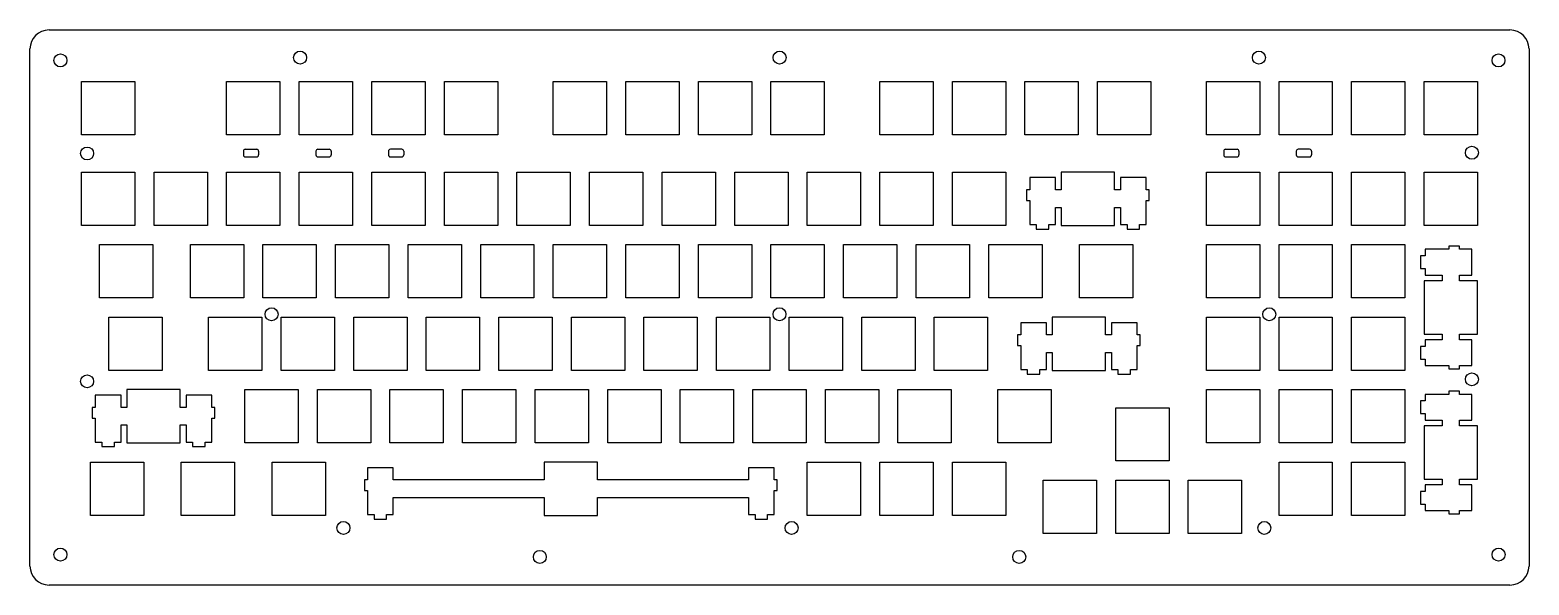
# Model space of a CAD drawing. Header units: millimetres. Extents: x -609 to -215, y -504 to -358.
import ezdxf

# ---------------------------------------------------------------- set-up
doc = ezdxf.new("R2010")
doc.units = ezdxf.units.MM

# ---------------------------------------------------------------- blocks, each defined once
blk = doc.blocks.new('人人www', base_point=(-608.54, -504.02))
at = {"color": 7, "linetype": 'Continuous'}
for p, q in [((-603.54, -358.19), (-220.07, -358.19)), ((-608.54, -499.02), (-608.54, -363.19)), ((-215.07, -363.19), (-215.07, -499.02)), ((-552.04, -389.53), (-549.04, -389.53)), ((-532.99, -389.53), (-529.99, -389.53)), ((-510.94, -389.53), (-513.94, -389.53)), ((-294.71, -389.53), (-291.71, -389.53)), ((-272.66, -389.53), (-275.66, -389.53)), ((-552.54, -390.03), (-552.54, -391.03)), ((-552.04, -391.53), (-549.04, -391.53)), ((-548.54, -390.03), (-548.54, -391.03)), ((-533.49, -390.03), (-533.49, -391.03)), ((-532.99, -391.53), (-529.99, -391.53)), ((-529.49, -390.03), (-529.49, -391.03)), ((-514.44, -390.03), (-514.44, -391.03)), ((-513.94, -391.53), (-510.94, -391.53)), ((-510.44, -390.03), (-510.44, -391.03)), ((-295.21, -390.03), (-295.21, -391.03)), ((-294.71, -391.53), (-291.71, -391.53)), ((-291.21, -390.03), (-291.21, -391.03)), ((-276.16, -390.03), (-276.16, -391.03)), ((-275.66, -391.53), (-272.66, -391.53)), ((-272.16, -390.03), (-272.16, -391.03)), ((-220.07, -504.02), (-603.54, -504.02))]:
    blk.add_line(p, q, dxfattribs=at)
at = {"color": 0}
for p, q in [((-595.02, -371.71), (-581.02, -371.71)), ((-595.02, -385.71), (-595.02, -371.71)), ((-581.02, -371.71), (-581.02, -385.71)), ((-556.92, -371.71), (-542.92, -371.71)), ((-556.92, -385.71), (-556.92, -371.71)), ((-542.92, -371.71), (-542.92, -385.71)), ((-537.87, -371.71), (-523.87, -371.71)), ((-537.87, -385.71), (-537.87, -371.71)), ((-523.87, -371.71), (-523.87, -385.71)), ((-518.82, -371.71), (-504.82, -371.71)), ((-518.82, -385.71), (-518.82, -371.71)), ((-504.82, -371.71), (-504.82, -385.71)), ((-499.77, -371.71), (-485.77, -371.71)), ((-499.77, -385.71), (-499.77, -371.71)), ((-485.77, -371.71), (-485.77, -385.71)), ((-471.19, -371.71), (-457.2, -371.71)), ((-471.19, -385.71), (-471.19, -371.71)), ((-457.2, -371.71), (-457.2, -385.71)), ((-452.14, -371.71), (-438.15, -371.71)), ((-452.14, -385.71), (-452.14, -371.71)), ((-438.15, -371.71), (-438.15, -385.71)), ((-433.09, -371.71), (-419.1, -371.71)), ((-433.09, -385.71), (-433.09, -371.71)), ((-419.1, -371.71), (-419.1, -385.71)), ((-414.04, -371.71), (-400.05, -371.71)), ((-414.04, -385.71), (-414.04, -371.71)), ((-400.05, -371.71), (-400.05, -385.71)), ((-385.47, -371.71), (-371.47, -371.71)), ((-385.47, -385.71), (-385.47, -371.71)), ((-371.47, -371.71), (-371.47, -385.71)), ((-366.42, -371.71), (-352.42, -371.71)), ((-366.42, -385.71), (-366.42, -371.71)), ((-352.42, -371.71), (-352.42, -385.71)), ((-347.37, -371.71), (-333.37, -371.71)), ((-347.37, -385.71), (-347.37, -371.71)), ((-333.37, -371.71), (-333.37, -385.71)), ((-328.32, -371.71), (-314.32, -371.71)), ((-328.32, -385.71), (-328.32, -371.71)), ((-314.32, -371.71), (-314.32, -385.71)), ((-299.74, -371.71), (-285.75, -371.71)), ((-299.74, -385.71), (-299.74, -371.71)), ((-285.75, -371.71), (-285.75, -385.71)), ((-280.69, -371.71), (-266.7, -371.71)), ((-280.69, -385.71), (-280.69, -371.71)), ((-266.7, -371.71), (-266.7, -385.71)), ((-261.64, -371.71), (-247.65, -371.71)), ((-261.64, -385.71), (-261.64, -371.71)), ((-247.65, -371.71), (-247.65, -385.71)), ((-242.59, -371.71), (-228.6, -371.71)), ((-242.59, -385.71), (-242.59, -371.71)), ((-228.6, -371.71), (-228.6, -385.71)), ((-581.02, -385.71), (-595.02, -385.71)), ((-542.92, -385.71), (-556.92, -385.71)), ((-523.87, -385.71), (-537.87, -385.71)), ((-504.82, -385.71), (-518.82, -385.71)), ((-485.77, -385.71), (-499.77, -385.71)), ((-457.2, -385.71), (-471.19, -385.71)), ((-438.15, -385.71), (-452.14, -385.71)), ((-419.1, -385.71), (-433.09, -385.71)), ((-400.05, -385.71), (-414.04, -385.71)), ((-371.47, -385.71), (-385.47, -385.71)), ((-352.42, -385.71), (-366.42, -385.71)), ((-333.37, -385.71), (-347.37, -385.71)), ((-314.32, -385.71), (-328.32, -385.71)), ((-285.75, -385.71), (-299.74, -385.71)), ((-266.7, -385.71), (-280.69, -385.71)), ((-247.65, -385.71), (-261.64, -385.71)), ((-228.6, -385.71), (-242.59, -385.71)), ((-595.02, -409.52), (-595.02, -395.52)), ((-595.02, -395.52), (-581.02, -395.52)), ((-581.02, -395.52), (-581.02, -409.52)), ((-575.97, -409.52), (-575.97, -395.52)), ((-575.97, -395.52), (-561.97, -395.52)), ((-561.97, -395.52), (-561.97, -409.52)), ((-556.92, -409.52), (-556.92, -395.52)), ((-556.92, -395.52), (-542.92, -395.52)), ((-542.92, -395.52), (-542.92, -409.52)), ((-537.87, -409.52), (-537.87, -395.52)), ((-537.87, -395.52), (-523.87, -395.52)), ((-523.87, -395.52), (-523.87, -409.52)), ((-518.82, -395.52), (-504.82, -395.52)), ((-518.82, -409.52), (-518.82, -395.52)), ((-504.82, -395.52), (-504.82, -409.52)), ((-499.77, -409.52), (-499.77, -395.52)), ((-499.77, -395.52), (-485.77, -395.52)), ((-485.77, -395.52), (-485.77, -409.52)), ((-480.72, -409.52), (-480.72, -395.52)), ((-480.72, -395.52), (-466.72, -395.52)), ((-466.72, -395.52), (-466.72, -409.52)), ((-461.67, -409.52), (-461.67, -395.52)), ((-461.67, -395.52), (-447.67, -395.52)), ((-447.67, -395.52), (-447.67, -409.52)), ((-442.62, -409.52), (-442.62, -395.52)), ((-442.62, -395.52), (-428.62, -395.52)), ((-428.62, -395.52), (-428.62, -409.52)), ((-423.57, -395.52), (-409.57, -395.52)), ((-423.57, -409.52), (-423.57, -395.52)), ((-409.57, -395.52), (-409.57, -409.52)), ((-404.52, -409.52), (-404.52, -395.52)), ((-404.52, -395.52), (-390.52, -395.52)), ((-390.52, -395.52), (-390.52, -409.52)), ((-385.47, -409.52), (-385.47, -395.52)), ((-385.47, -395.52), (-371.47, -395.52)), ((-371.47, -395.52), (-371.47, -409.52)), ((-366.42, -409.52), (-366.42, -395.52)), ((-366.42, -395.52), (-352.42, -395.52)), ((-352.42, -395.52), (-352.42, -409.52)), ((-346.12, -396.99), (-346.12, -400.22)), ((-339.37, -396.99), (-346.12, -396.99)), ((-339.37, -400.22), (-339.37, -396.99)), ((-323.85, -395.52), (-337.84, -395.52)), ((-337.84, -395.52), (-337.84, -400.22)), ((-323.85, -400.22), (-323.85, -395.52)), ((-322.32, -396.99), (-322.32, -400.22)), ((-315.57, -396.99), (-322.32, -396.99)), ((-315.57, -400.22), (-315.57, -396.99)), ((-299.74, -409.52), (-299.74, -395.52)), ((-299.74, -395.52), (-285.75, -395.52)), ((-285.75, -395.52), (-285.75, -409.52)), ((-280.69, -409.52), (-280.69, -395.52)), ((-280.69, -395.52), (-266.7, -395.52)), ((-266.7, -395.52), (-266.7, -409.52)), ((-261.64, -409.52), (-261.64, -395.52)), ((-261.64, -395.52), (-247.65, -395.52)), ((-247.65, -395.52), (-247.65, -409.52)), ((-242.59, -409.52), (-242.59, -395.52)), ((-242.59, -395.52), (-228.6, -395.52)), ((-228.6, -395.52), (-228.6, -409.52)), ((-346.12, -400.22), (-346.95, -400.22)), ((-346.95, -400.22), (-346.95, -403.02)), ((-337.84, -400.22), (-339.37, -400.22)), ((-322.32, -400.22), (-323.85, -400.22)), ((-314.74, -400.22), (-315.57, -400.22)), ((-314.74, -403.02), (-314.74, -400.22)), ((-346.95, -403.02), (-346.12, -403.02)), ((-346.12, -403.02), (-346.12, -409.29)), ((-339.37, -409.29), (-339.37, -404.82)), ((-339.37, -404.82), (-337.84, -404.82)), ((-337.84, -404.82), (-337.84, -409.52)), ((-323.85, -409.52), (-323.85, -404.82)), ((-323.85, -404.82), (-322.32, -404.82)), ((-322.32, -404.82), (-322.32, -409.29)), ((-315.57, -409.29), (-315.57, -403.02)), ((-315.57, -403.02), (-314.74, -403.02)), ((-581.02, -409.52), (-595.02, -409.52)), ((-561.97, -409.52), (-575.97, -409.52)), ((-542.92, -409.52), (-556.92, -409.52)), ((-523.87, -409.52), (-537.87, -409.52)), ((-504.82, -409.52), (-518.82, -409.52)), ((-485.77, -409.52), (-499.77, -409.52)), ((-466.72, -409.52), (-480.72, -409.52)), ((-447.67, -409.52), (-461.67, -409.52)), ((-428.62, -409.52), (-442.62, -409.52)), ((-409.57, -409.52), (-423.57, -409.52)), ((-390.52, -409.52), (-404.52, -409.52)), ((-371.47, -409.52), (-385.47, -409.52)), ((-352.42, -409.52), (-366.42, -409.52)), ((-346.12, -409.29), (-344.4, -409.29)), ((-344.4, -409.29), (-344.4, -410.49)), ((-344.4, -410.49), (-341.1, -410.49)), ((-341.1, -410.49), (-341.1, -409.29)), ((-341.1, -409.29), (-339.37, -409.29)), ((-337.84, -409.52), (-323.85, -409.52)), ((-322.32, -409.29), (-320.59, -409.29)), ((-320.59, -409.29), (-320.59, -410.49)), ((-320.59, -410.49), (-317.3, -410.49)), ((-317.3, -409.29), (-315.57, -409.29)), ((-317.3, -410.49), (-317.3, -409.29)), ((-285.75, -409.52), (-299.74, -409.52)), ((-266.7, -409.52), (-280.69, -409.52)), ((-247.65, -409.52), (-261.64, -409.52)), ((-228.6, -409.52), (-242.59, -409.52)), ((-590.26, -414.57), (-576.26, -414.57)), ((-590.26, -428.57), (-590.26, -414.57)), ((-576.26, -414.57), (-576.26, -428.57)), ((-566.45, -414.57), (-552.45, -414.57)), ((-566.45, -428.57), (-566.45, -414.57)), ((-552.45, -414.57), (-552.45, -428.57)), ((-547.4, -414.57), (-533.4, -414.57)), ((-547.4, -428.57), (-547.4, -414.57)), ((-533.4, -414.57), (-533.4, -428.57)), ((-528.35, -414.57), (-514.35, -414.57)), ((-528.35, -428.57), (-528.35, -414.57)), ((-514.35, -414.57), (-514.35, -428.57)), ((-509.3, -414.57), (-495.3, -414.57)), ((-509.3, -428.57), (-509.3, -414.57)), ((-495.3, -414.57), (-495.3, -428.57)), ((-490.24, -414.57), (-476.25, -414.57)), ((-490.24, -428.57), (-490.24, -414.57)), ((-476.25, -414.57), (-476.25, -428.57)), ((-471.19, -414.57), (-457.2, -414.57)), ((-471.19, -428.57), (-471.19, -414.57)), ((-457.2, -414.57), (-457.2, -428.57)), ((-452.14, -428.57), (-452.14, -414.57)), ((-452.14, -414.57), (-438.15, -414.57)), ((-438.15, -414.57), (-438.15, -428.57)), ((-433.09, -414.57), (-419.1, -414.57)), ((-433.09, -428.57), (-433.09, -414.57)), ((-419.1, -414.57), (-419.1, -428.57)), ((-414.04, -414.57), (-400.05, -414.57)), ((-414.04, -428.57), (-414.04, -414.57)), ((-400.05, -414.57), (-400.05, -428.57)), ((-394.99, -428.57), (-394.99, -414.57)), ((-394.99, -414.57), (-381, -414.57)), ((-381, -414.57), (-381, -428.57)), ((-375.94, -414.57), (-361.95, -414.57)), ((-375.94, -428.57), (-375.94, -414.57)), ((-361.95, -414.57), (-361.95, -428.57)), ((-356.89, -414.57), (-342.9, -414.57)), ((-356.89, -428.57), (-356.89, -414.57)), ((-342.9, -414.57), (-342.9, -428.57)), ((-333.08, -428.57), (-333.08, -414.57)), ((-333.08, -414.57), (-319.08, -414.57)), ((-319.08, -414.57), (-319.08, -428.57)), ((-299.74, -414.57), (-285.75, -414.57)), ((-299.74, -428.57), (-299.74, -414.57)), ((-285.75, -414.57), (-285.75, -428.57)), ((-280.69, -428.57), (-280.69, -414.57)), ((-280.69, -414.57), (-266.7, -414.57)), ((-266.7, -414.57), (-266.7, -428.57)), ((-261.64, -414.57), (-247.65, -414.57)), ((-261.64, -428.57), (-261.64, -414.57)), ((-247.65, -414.57), (-247.65, -428.57)), ((-236.1, -415.82), (-242.36, -415.82)), ((-242.36, -415.82), (-242.36, -417.55)), ((-233.29, -415), (-236.1, -415)), ((-236.1, -415), (-236.1, -415.82)), ((-233.29, -415.82), (-233.29, -415)), ((-230.06, -415.82), (-233.29, -415.82)), ((-230.06, -422.57), (-230.06, -415.82)), ((-242.36, -417.55), (-243.56, -417.55)), ((-243.56, -417.55), (-243.56, -420.85)), ((-243.56, -420.85), (-242.36, -420.85)), ((-242.36, -420.85), (-242.36, -422.57)), ((-237.89, -424.1), (-242.59, -424.1)), ((-242.59, -424.1), (-242.59, -438.1)), ((-242.36, -422.57), (-237.89, -422.57)), ((-237.89, -422.57), (-237.89, -424.1)), ((-233.29, -422.57), (-230.06, -422.57)), ((-233.29, -424.1), (-233.29, -422.57)), ((-228.6, -424.1), (-233.29, -424.1)), ((-228.6, -438.1), (-228.6, -424.1)), ((-576.26, -428.57), (-590.26, -428.57)), ((-552.45, -428.57), (-566.45, -428.57)), ((-533.4, -428.57), (-547.4, -428.57)), ((-514.35, -428.57), (-528.35, -428.57)), ((-495.3, -428.57), (-509.3, -428.57)), ((-476.25, -428.57), (-490.24, -428.57)), ((-457.2, -428.57), (-471.19, -428.57)), ((-438.15, -428.57), (-452.14, -428.57)), ((-419.1, -428.57), (-433.09, -428.57)), ((-400.05, -428.57), (-414.04, -428.57)), ((-381, -428.57), (-394.99, -428.57)), ((-361.95, -428.57), (-375.94, -428.57)), ((-342.9, -428.57), (-356.89, -428.57)), ((-319.08, -428.57), (-333.08, -428.57)), ((-285.75, -428.57), (-299.74, -428.57)), ((-266.7, -428.57), (-280.69, -428.57)), ((-247.65, -428.57), (-261.64, -428.57)), ((-587.88, -447.62), (-587.88, -433.62)), ((-587.88, -433.62), (-573.88, -433.62)), ((-573.88, -433.62), (-573.88, -447.62)), ((-561.68, -433.62), (-547.68, -433.62)), ((-561.68, -447.62), (-561.68, -433.62)), ((-547.68, -433.62), (-547.68, -447.62)), ((-542.63, -433.62), (-528.63, -433.62)), ((-542.63, -447.62), (-542.63, -433.62)), ((-528.63, -433.62), (-528.63, -447.62)), ((-523.58, -433.62), (-509.58, -433.62)), ((-523.58, -447.62), (-523.58, -433.62)), ((-509.58, -433.62), (-509.58, -447.62)), ((-504.53, -447.62), (-504.53, -433.62)), ((-504.53, -433.62), (-490.53, -433.62)), ((-490.53, -433.62), (-490.53, -447.62)), ((-485.48, -447.62), (-485.48, -433.62)), ((-485.48, -433.62), (-471.48, -433.62)), ((-471.48, -433.62), (-471.48, -447.62)), ((-466.43, -433.62), (-452.43, -433.62)), ((-466.43, -447.62), (-466.43, -433.62)), ((-452.43, -433.62), (-452.43, -447.62)), ((-447.38, -433.62), (-433.38, -433.62)), ((-447.38, -447.62), (-447.38, -433.62)), ((-433.38, -433.62), (-433.38, -447.62)), ((-428.33, -447.62), (-428.33, -433.62)), ((-428.33, -433.62), (-414.33, -433.62)), ((-414.33, -433.62), (-414.33, -447.62)), ((-409.28, -447.62), (-409.28, -433.62)), ((-409.28, -433.62), (-395.28, -433.62)), ((-395.28, -433.62), (-395.28, -447.62)), ((-390.23, -447.62), (-390.23, -433.62)), ((-390.23, -433.62), (-376.23, -433.62)), ((-376.23, -433.62), (-376.23, -447.62)), ((-371.18, -433.62), (-357.18, -433.62)), ((-371.18, -447.62), (-371.18, -433.62)), ((-357.18, -433.62), (-357.18, -447.62)), ((-348.5, -435.09), (-348.5, -438.32)), ((-341.75, -435.09), (-348.5, -435.09)), ((-341.75, -438.32), (-341.75, -435.09)), ((-326.23, -433.62), (-340.23, -433.62)), ((-340.23, -433.62), (-340.23, -438.32)), ((-326.23, -438.32), (-326.23, -433.62)), ((-324.7, -435.09), (-324.7, -438.32)), ((-317.95, -435.09), (-324.7, -435.09)), ((-317.95, -438.32), (-317.95, -435.09)), ((-299.74, -433.62), (-285.75, -433.62)), ((-299.74, -447.62), (-299.74, -433.62)), ((-285.75, -433.62), (-285.75, -447.62)), ((-280.69, -447.62), (-280.69, -433.62)), ((-280.69, -433.62), (-266.7, -433.62)), ((-266.7, -433.62), (-266.7, -447.62)), ((-261.64, -447.62), (-261.64, -433.62)), ((-261.64, -433.62), (-247.65, -433.62)), ((-247.65, -433.62), (-247.65, -447.62)), ((-349.33, -438.32), (-349.33, -441.12)), ((-348.5, -438.32), (-349.33, -438.32)), ((-340.23, -438.32), (-341.75, -438.32)), ((-324.7, -438.32), (-326.23, -438.32)), ((-317.13, -438.32), (-317.95, -438.32)), ((-317.13, -441.12), (-317.13, -438.32)), ((-242.59, -438.1), (-237.89, -438.1)), ((-237.89, -439.62), (-242.36, -439.62)), ((-242.36, -439.62), (-242.36, -441.35)), ((-237.89, -438.1), (-237.89, -439.62)), ((-233.29, -439.62), (-233.29, -438.1)), ((-233.29, -438.1), (-228.6, -438.1)), ((-230.06, -439.62), (-233.29, -439.62)), ((-230.06, -446.37), (-230.06, -439.62)), ((-349.33, -441.12), (-348.5, -441.12)), ((-348.5, -441.12), (-348.5, -447.39)), ((-341.75, -447.39), (-341.75, -442.92)), ((-341.75, -442.92), (-340.23, -442.92)), ((-340.23, -442.92), (-340.23, -447.62)), ((-326.23, -442.92), (-324.7, -442.92)), ((-326.23, -447.62), (-326.23, -442.92)), ((-324.7, -442.92), (-324.7, -447.39)), ((-317.95, -447.39), (-317.95, -441.12)), ((-317.95, -441.12), (-317.13, -441.12)), ((-242.36, -441.35), (-243.56, -441.35)), ((-243.56, -441.35), (-243.56, -444.65)), ((-573.88, -447.62), (-587.88, -447.62)), ((-547.68, -447.62), (-561.68, -447.62)), ((-528.63, -447.62), (-542.63, -447.62)), ((-509.58, -447.62), (-523.58, -447.62)), ((-490.53, -447.62), (-504.53, -447.62)), ((-471.48, -447.62), (-485.48, -447.62)), ((-452.43, -447.62), (-466.43, -447.62)), ((-433.38, -447.62), (-447.38, -447.62)), ((-414.33, -447.62), (-428.33, -447.62)), ((-395.28, -447.62), (-409.28, -447.62)), ((-376.23, -447.62), (-390.23, -447.62)), ((-357.18, -447.62), (-371.18, -447.62)), ((-348.5, -447.39), (-346.78, -447.39)), ((-346.78, -447.39), (-346.78, -448.59)), ((-343.48, -448.59), (-343.48, -447.39)), ((-343.48, -447.39), (-341.75, -447.39)), ((-340.23, -447.62), (-326.23, -447.62)), ((-324.7, -447.39), (-322.98, -447.39)), ((-322.98, -447.39), (-322.98, -448.59)), ((-319.68, -448.59), (-319.68, -447.39)), ((-319.68, -447.39), (-317.95, -447.39)), ((-285.75, -447.62), (-299.74, -447.62)), ((-266.7, -447.62), (-280.69, -447.62)), ((-247.65, -447.62), (-261.64, -447.62)), ((-243.56, -444.65), (-242.36, -444.65)), ((-242.36, -444.65), (-242.36, -446.37)), ((-242.36, -446.37), (-236.1, -446.37)), ((-236.1, -446.37), (-236.1, -447.2)), ((-236.1, -447.2), (-233.29, -447.2)), ((-233.29, -446.37), (-230.06, -446.37)), ((-233.29, -447.2), (-233.29, -446.37)), ((-346.78, -448.59), (-343.48, -448.59)), ((-322.98, -448.59), (-319.68, -448.59)), ((-591.39, -454.14), (-591.39, -457.37)), ((-584.64, -454.14), (-591.39, -454.14)), ((-584.64, -457.37), (-584.64, -454.14)), ((-583.11, -452.67), (-583.11, -457.37)), ((-569.11, -452.67), (-583.11, -452.67)), ((-569.11, -457.37), (-569.11, -452.67)), ((-567.59, -454.14), (-567.59, -457.37)), ((-560.84, -454.14), (-567.59, -454.14)), ((-560.84, -457.37), (-560.84, -454.14)), ((-552.16, -466.67), (-552.16, -452.67)), ((-552.16, -452.67), (-538.16, -452.67)), ((-538.16, -452.67), (-538.16, -466.67)), ((-533.11, -466.67), (-533.11, -452.67)), ((-533.11, -452.67), (-519.11, -452.67)), ((-519.11, -452.67), (-519.11, -466.67)), ((-514.06, -452.67), (-500.06, -452.67)), ((-514.06, -466.67), (-514.06, -452.67)), ((-500.06, -452.67), (-500.06, -466.67)), ((-495.01, -466.67), (-495.01, -452.67)), ((-495.01, -452.67), (-481.01, -452.67)), ((-481.01, -452.67), (-481.01, -466.67)), ((-475.96, -466.67), (-475.96, -452.67)), ((-475.96, -452.67), (-461.96, -452.67)), ((-461.96, -452.67), (-461.96, -466.67)), ((-456.91, -466.67), (-456.91, -452.67)), ((-456.91, -452.67), (-442.91, -452.67)), ((-442.91, -452.67), (-442.91, -466.67)), ((-437.86, -466.67), (-437.86, -452.67)), ((-437.86, -452.67), (-423.86, -452.67)), ((-423.86, -452.67), (-423.86, -466.67)), ((-418.81, -452.67), (-404.81, -452.67)), ((-418.81, -466.67), (-418.81, -452.67)), ((-404.81, -452.67), (-404.81, -466.67)), ((-399.76, -466.67), (-399.76, -452.67)), ((-399.76, -452.67), (-385.76, -452.67)), ((-385.76, -452.67), (-385.76, -466.67)), ((-380.71, -466.67), (-380.71, -452.67)), ((-380.71, -452.67), (-366.71, -452.67)), ((-366.71, -452.67), (-366.71, -466.67)), ((-354.51, -466.67), (-354.51, -452.67)), ((-354.51, -452.67), (-340.51, -452.67)), ((-340.51, -452.67), (-340.51, -466.67)), ((-299.74, -466.67), (-299.74, -452.67)), ((-299.74, -452.67), (-285.75, -452.67)), ((-285.75, -452.67), (-285.75, -466.67)), ((-280.69, -466.67), (-280.69, -452.67)), ((-280.69, -452.67), (-266.7, -452.67)), ((-266.7, -452.67), (-266.7, -466.67)), ((-261.64, -466.67), (-261.64, -452.67)), ((-261.64, -452.67), (-247.65, -452.67)), ((-247.65, -452.67), (-247.65, -466.67)), ((-243.56, -455.65), (-243.56, -458.95)), ((-242.36, -455.65), (-243.56, -455.65)), ((-242.36, -453.92), (-242.36, -455.65)), ((-236.1, -453.92), (-242.36, -453.92)), ((-233.29, -453.1), (-236.1, -453.1)), ((-236.1, -453.1), (-236.1, -453.92)), ((-233.29, -453.92), (-233.29, -453.1)), ((-230.06, -453.92), (-233.29, -453.92)), ((-230.06, -460.67), (-230.06, -453.92)), ((-591.39, -457.37), (-592.21, -457.37)), ((-592.21, -457.37), (-592.21, -460.17)), ((-592.21, -460.17), (-591.39, -460.17)), ((-591.39, -460.17), (-591.39, -466.44)), ((-583.11, -457.37), (-584.64, -457.37)), ((-567.59, -457.37), (-569.11, -457.37)), ((-560.01, -457.37), (-560.84, -457.37)), ((-560.84, -466.44), (-560.84, -460.17)), ((-560.84, -460.17), (-560.01, -460.17)), ((-560.01, -460.17), (-560.01, -457.37)), ((-323.56, -457.44), (-309.56, -457.44)), ((-323.56, -471.43), (-323.56, -457.44)), ((-309.56, -457.44), (-309.56, -471.43)), ((-243.56, -458.95), (-242.36, -458.95)), ((-242.36, -458.95), (-242.36, -460.67)), ((-584.64, -461.97), (-583.11, -461.97)), ((-584.64, -466.44), (-584.64, -461.97)), ((-583.11, -461.97), (-583.11, -466.67)), ((-569.11, -466.67), (-569.11, -461.97)), ((-569.11, -461.97), (-567.59, -461.97)), ((-567.59, -461.97), (-567.59, -466.44)), ((-237.89, -462.2), (-242.59, -462.2)), ((-242.59, -462.2), (-242.59, -476.2)), ((-242.36, -460.67), (-237.89, -460.67)), ((-237.89, -460.67), (-237.89, -462.2)), ((-233.29, -462.2), (-233.29, -460.67)), ((-233.29, -460.67), (-230.06, -460.67)), ((-228.6, -462.2), (-233.29, -462.2)), ((-228.6, -476.2), (-228.6, -462.2)), ((-591.39, -466.44), (-589.66, -466.44)), ((-589.66, -466.44), (-589.66, -467.64)), ((-589.66, -467.64), (-586.36, -467.64)), ((-586.36, -467.64), (-586.36, -466.44)), ((-586.36, -466.44), (-584.64, -466.44)), ((-583.11, -466.67), (-569.11, -466.67)), ((-567.59, -466.44), (-565.87, -466.44)), ((-565.87, -466.44), (-565.87, -467.64)), ((-565.87, -467.64), (-562.56, -467.64)), ((-562.56, -467.64), (-562.56, -466.44)), ((-562.56, -466.44), (-560.84, -466.44)), ((-538.16, -466.67), (-552.16, -466.67)), ((-519.11, -466.67), (-533.11, -466.67)), ((-500.06, -466.67), (-514.06, -466.67)), ((-481.01, -466.67), (-495.01, -466.67)), ((-461.96, -466.67), (-475.96, -466.67)), ((-442.91, -466.67), (-456.91, -466.67)), ((-423.86, -466.67), (-437.86, -466.67)), ((-404.81, -466.67), (-418.81, -466.67)), ((-385.76, -466.67), (-399.76, -466.67)), ((-366.71, -466.67), (-380.71, -466.67)), ((-340.51, -466.67), (-354.51, -466.67)), ((-285.75, -466.67), (-299.74, -466.67)), ((-266.7, -466.67), (-280.69, -466.67)), ((-247.65, -466.67), (-261.64, -466.67)), ((-592.64, -471.72), (-578.64, -471.72)), ((-592.64, -485.72), (-592.64, -471.72)), ((-578.64, -471.72), (-578.64, -485.72)), ((-568.83, -471.72), (-554.83, -471.72)), ((-568.83, -485.72), (-568.83, -471.72)), ((-554.83, -471.72), (-554.83, -485.72)), ((-545.01, -471.72), (-531.01, -471.72)), ((-545.01, -485.72), (-545.01, -471.72)), ((-531.01, -471.72), (-531.01, -485.72)), ((-459.58, -471.72), (-473.58, -471.72)), ((-473.58, -471.72), (-473.58, -476.42)), ((-459.58, -476.42), (-459.58, -471.72)), ((-404.52, -485.72), (-404.52, -471.72)), ((-404.52, -471.72), (-390.52, -471.72)), ((-390.52, -471.72), (-390.52, -485.72)), ((-385.47, -471.72), (-371.47, -471.72)), ((-385.47, -485.72), (-385.47, -471.72)), ((-371.47, -471.72), (-371.47, -485.72)), ((-366.42, -471.72), (-352.42, -471.72)), ((-366.42, -485.72), (-366.42, -471.72)), ((-352.42, -471.72), (-352.42, -485.72)), ((-309.56, -471.43), (-323.56, -471.43)), ((-280.69, -485.72), (-280.69, -471.72)), ((-280.69, -471.72), (-266.7, -471.72)), ((-266.7, -471.72), (-266.7, -485.72)), ((-261.64, -471.72), (-247.65, -471.72)), ((-261.64, -485.72), (-261.64, -471.72)), ((-247.65, -471.72), (-247.65, -485.72)), ((-519.95, -473.19), (-519.95, -476.42)), ((-513.2, -473.19), (-519.95, -473.19)), ((-513.2, -476.42), (-513.2, -473.19)), ((-413.2, -473.19), (-419.95, -473.19)), ((-419.95, -473.19), (-419.95, -476.42)), ((-413.2, -476.42), (-413.2, -473.19)), ((-520.78, -476.42), (-520.78, -479.22)), ((-519.95, -476.42), (-520.78, -476.42)), ((-520.78, -479.22), (-519.95, -479.22)), ((-519.95, -479.22), (-519.95, -485.49)), ((-473.58, -476.42), (-513.2, -476.42)), ((-419.95, -476.42), (-459.58, -476.42)), ((-412.38, -476.42), (-413.2, -476.42)), ((-413.2, -485.49), (-413.2, -479.22)), ((-413.2, -479.22), (-412.38, -479.22)), ((-412.38, -479.22), (-412.38, -476.42)), ((-342.61, -476.49), (-328.61, -476.49)), ((-342.61, -490.48), (-342.61, -476.49)), ((-328.61, -476.49), (-328.61, -490.48)), ((-323.56, -476.49), (-309.56, -476.49)), ((-323.56, -490.48), (-323.56, -476.49)), ((-309.56, -476.49), (-309.56, -490.48)), ((-304.51, -476.49), (-290.51, -476.49)), ((-304.51, -490.48), (-304.51, -476.49)), ((-290.51, -476.49), (-290.51, -490.48)), ((-242.36, -479.45), (-243.56, -479.45)), ((-243.56, -479.45), (-243.56, -482.75)), ((-242.59, -476.2), (-237.89, -476.2)), ((-237.89, -477.72), (-242.36, -477.72)), ((-242.36, -477.72), (-242.36, -479.45)), ((-237.89, -476.2), (-237.89, -477.72)), ((-233.29, -476.2), (-228.6, -476.2)), ((-233.29, -477.72), (-233.29, -476.2)), ((-230.06, -477.72), (-233.29, -477.72)), ((-230.06, -484.47), (-230.06, -477.72)), ((-513.2, -481.02), (-473.58, -481.02)), ((-513.2, -485.49), (-513.2, -481.02)), ((-473.58, -481.02), (-473.58, -485.72)), ((-459.58, -481.02), (-419.95, -481.02)), ((-459.58, -485.72), (-459.58, -481.02)), ((-419.95, -481.02), (-419.95, -485.49)), ((-243.56, -482.75), (-242.36, -482.75)), ((-242.36, -482.75), (-242.36, -484.47)), ((-578.64, -485.72), (-592.64, -485.72)), ((-554.83, -485.72), (-568.83, -485.72)), ((-531.01, -485.72), (-545.01, -485.72)), ((-519.95, -485.49), (-518.23, -485.49)), ((-518.23, -485.49), (-518.23, -486.69)), ((-518.23, -486.69), (-514.93, -486.69)), ((-514.93, -486.69), (-514.93, -485.49)), ((-514.93, -485.49), (-513.2, -485.49)), ((-473.58, -485.72), (-459.58, -485.72)), ((-419.95, -485.49), (-418.23, -485.49)), ((-418.23, -485.49), (-418.23, -486.69)), ((-418.23, -486.69), (-414.93, -486.69)), ((-414.93, -486.69), (-414.93, -485.49)), ((-414.93, -485.49), (-413.2, -485.49)), ((-390.52, -485.72), (-404.52, -485.72)), ((-371.47, -485.72), (-385.47, -485.72)), ((-352.42, -485.72), (-366.42, -485.72)), ((-266.7, -485.72), (-280.69, -485.72)), ((-247.65, -485.72), (-261.64, -485.72)), ((-242.36, -484.47), (-236.1, -484.47)), ((-236.1, -484.47), (-236.1, -485.3)), ((-236.1, -485.3), (-233.29, -485.3)), ((-233.29, -485.3), (-233.29, -484.47)), ((-233.29, -484.47), (-230.06, -484.47)), ((-328.61, -490.48), (-342.61, -490.48)), ((-309.56, -490.48), (-323.56, -490.48)), ((-290.51, -490.48), (-304.51, -490.48))]:
    blk.add_line(p, q, dxfattribs=at)
at = {"linetype": 'Continuous'}
for centre in [(-600.54, -366.19), (-537.64, -365.45), (-411.78, -365.45), (-285.98, -365.45), (-223.08, -366.19), (-593.55, -390.64), (-230.07, -390.45), (-545.13, -432.89), (-411.81, -432.89), (-283.25, -432.89), (-230.07, -449.97), (-593.55, -450.51), (-526.26, -489.01), (-408.63, -489.01), (-284.55, -489.01), (-600.54, -496.02), (-474.72, -496.62), (-348.89, -496.62), (-223.07, -496.02)]:
    blk.add_circle(centre, 1.7, dxfattribs=at)
at = {"color": 7, "linetype": 'Continuous'}
for centre, radius, start, end in [((-603.54, -363.19), 5, 90, 180), ((-220.07, -363.19), 5, 0, 90), ((-552.04, -390.03), 0.5, 90, 180), ((-549.04, -390.03), 0.5, 0, 90), ((-532.99, -390.03), 0.5, 90, 180), ((-529.99, -390.03), 0.5, 0, 90), ((-513.94, -390.03), 0.5, 90, 180), ((-510.94, -390.03), 0.5, 0, 90), ((-294.71, -390.03), 0.5, 90, 180), ((-291.71, -390.03), 0.5, 0, 90), ((-275.66, -390.03), 0.5, 90, 180), ((-272.66, -390.03), 0.5, 0, 90), ((-552.04, -391.03), 0.5, 180, 270), ((-549.04, -391.03), 0.5, 270, 0), ((-532.99, -391.03), 0.5, 180, 270), ((-529.99, -391.03), 0.5, 270, 0), ((-513.94, -391.03), 0.5, 180, 270), ((-510.94, -391.03), 0.5, 270, 0), ((-294.71, -391.03), 0.5, 180, 270), ((-291.71, -391.03), 0.5, 270, 0), ((-275.66, -391.03), 0.5, 180, 270), ((-272.66, -391.03), 0.5, 270, 0), ((-603.54, -499.02), 5, 180, 270), ((-220.07, -499.02), 5, 270, 0)]:
    blk.add_arc(centre, radius, start, end, dxfattribs=at)

msp = doc.modelspace()

# ---------------------------------------------------------------- block references
at = {"color": 7, "linetype": 'Continuous', "lineweight": 13, "ltscale": 1.743022}
msp.add_blockref('人人www', (-608.54, -504.02), dxfattribs=at)

doc.saveas('drawing.dxf')
